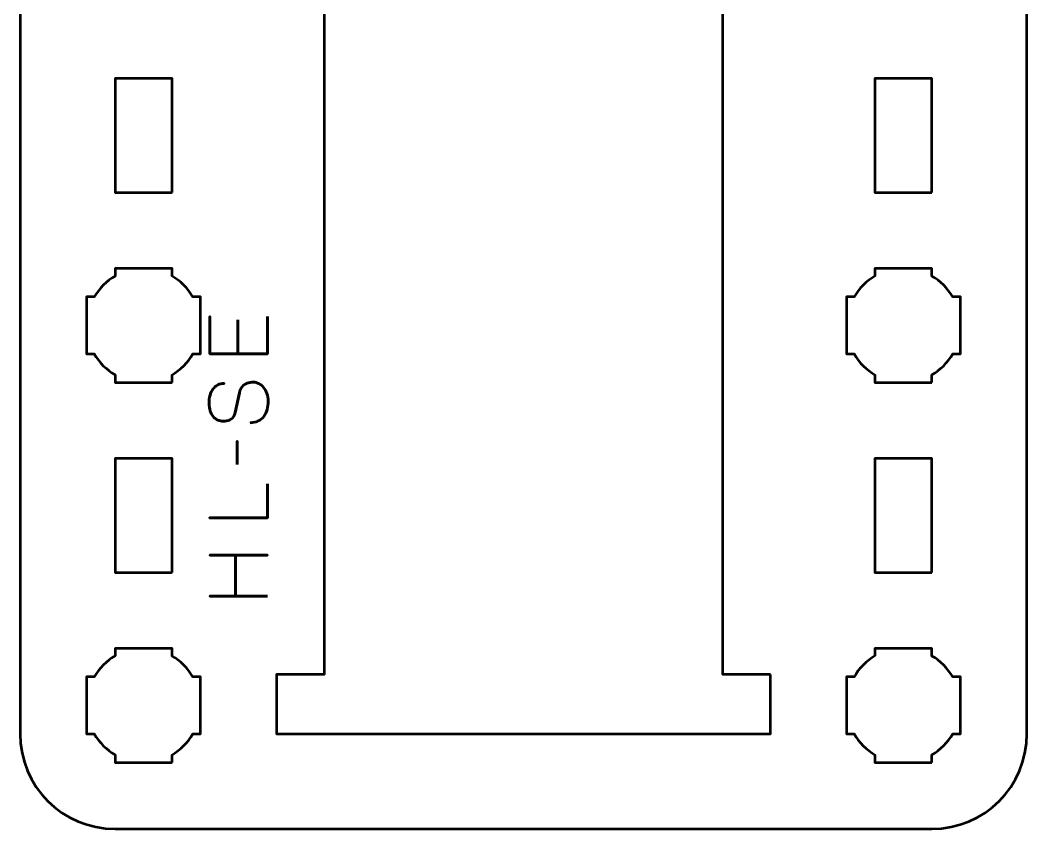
# Model space of a CAD drawing. Header units: centimetres. Extents: x -37.2 to 16.2, y -19.5 to -9.8.
# Drawn here: x -25.15 to -19.85, y -19.5 to -15.24 of the extents above; entities that cross this region are included whole.
import ezdxf

# ---------------------------------------------------------------- set-up
doc = ezdxf.new("R2010")
doc.units = ezdxf.units.CM
doc.header["$MEASUREMENT"] = 0
doc.layers.add('Layer 1', color=7, linetype='Continuous')

msp = doc.modelspace()

# ---------------------------------------------------------------- linework, layer by layer
at = {"layer": 'Layer 1', "color": 3, "lineweight": 53}
msp.add_open_spline([(-20.34991, -10.2), (-20.07285, -10.20008), (-19.84997, -10.42315), (-19.84997, -10.7001), (-19.84997, -10.7001), (-19.84997, -13.46669), (-19.84997, -16.23331), (-19.84997, -18.9999), (-19.84997, -18.9999), (-19.84997, -19.2769), (-20.07306, -19.5), (-20.35006, -19.5), (-20.35006, -19.5), (-20.35006, -19.5), (-24.64992, -19.5), (-24.64992, -19.5), (-24.64992, -19.5), (-24.92705, -19.5), (-25.15001, -19.2769), (-25.15001, -18.9999), (-25.15001, -18.9999), (-25.15001, -16.23331), (-25.15001, -13.46669), (-25.15001, -10.7001), (-25.15001, -10.7001), (-25.15001, -10.4231), (-24.92692, -10.2), (-24.64992, -10.2), (-24.64992, -10.2), (-24.64992, -10.2), (-20.34991, -10.2), (-20.34991, -10.2)], degree=3, knots=[0, 0, 0, 0, 0.125, 0.125, 0.125, 0.125, 0.25, 0.25, 0.25, 0.25, 0.375, 0.375, 0.375, 0.375, 0.5, 0.5, 0.5, 0.5, 0.625, 0.625, 0.625, 0.625, 0.75, 0.75, 0.75, 0.75, 0.875, 0.875, 0.875, 0.875, 1, 1, 1, 1], dxfattribs=at)
at = {"layer": 'Layer 1', "lineweight": 53}
for points, knots in [([(-21.19992, -18.68755), (-21.19992, -18.68755), (-21.19992, -19.00006), (-21.19992, -19.00006), (-21.19992, -19.00006), (-22.22534, -19.00006), (-22.77451, -19.00006), (-23.79991, -19.00006), (-23.79991, -19.00006), (-23.79991, -19.00006), (-23.79991, -18.68755), (-23.79991, -18.68755), (-23.79991, -18.68755), (-23.79991, -18.68755), (-23.54999, -18.68755), (-23.54999, -18.68755), (-23.54999, -18.68755), (-23.54999, -16.26878), (-23.54998, -15.4114), (-23.54998, -13.00006), (-23.54998, -13.00006), (-23.54998, -13.00006), (-23.79991, -13.00006), (-23.79991, -13.00006), (-23.79991, -13.00006), (-23.79991, -13.00006), (-23.79991, -12.70005), (-23.79991, -12.70005), (-23.79991, -12.70005), (-22.90176, -12.70005), (-22.09807, -12.70005), (-21.19992, -12.70005), (-21.19992, -12.70005), (-21.19992, -12.70005), (-21.19992, -13.00006), (-21.19992, -13.00006), (-21.19992, -13.00006), (-21.19992, -13.00006), (-21.44999, -13.00006), (-21.44999, -13.00006), (-21.44999, -13.00006), (-21.45, -15.44151), (-21.45001, -16.22887), (-21.45, -18.68755), (-21.45, -18.68755), (-21.45, -18.68755), (-21.19992, -18.68755), (-21.19992, -18.68755)], [0, 0, 0, 0, 0.0833333, 0.0833333, 0.0833333, 0.0833333, 0.1666667, 0.1666667, 0.1666667, 0.1666667, 0.25, 0.25, 0.25, 0.25, 0.3333333, 0.3333333, 0.3333333, 0.3333333, 0.4166667, 0.4166667, 0.4166667, 0.4166667, 0.5, 0.5, 0.5, 0.5, 0.5833333, 0.5833333, 0.5833333, 0.5833333, 0.6666667, 0.6666667, 0.6666667, 0.6666667, 0.75, 0.75, 0.75, 0.75, 0.8333333, 0.8333333, 0.8333333, 0.8333333, 0.9166667, 0.9166667, 0.9166667, 0.9166667, 1, 1, 1, 1]), ([(-24.34992, -16.14995), (-24.34992, -16.14995), (-24.64992, -16.14995), (-24.64992, -16.14995), (-24.64992, -16.14995), (-24.64992, -16.14995), (-24.64992, -15.54996), (-24.64992, -15.54996), (-24.64992, -15.54996), (-24.64992, -15.54996), (-24.34992, -15.54996), (-24.34992, -15.54996), (-24.34992, -15.54996), (-24.34992, -15.54996), (-24.34992, -16.14995), (-24.34992, -16.14995)], [0, 0, 0, 0, 0.25, 0.25, 0.25, 0.25, 0.5, 0.5, 0.5, 0.5, 0.75, 0.75, 0.75, 0.75, 1, 1, 1, 1]), ([(-20.34992, -16.14995), (-20.34992, -16.14995), (-20.64992, -16.14995), (-20.64992, -16.14995), (-20.64992, -16.14995), (-20.64992, -16.14995), (-20.64992, -15.54996), (-20.64992, -15.54996), (-20.64992, -15.54996), (-20.64992, -15.54996), (-20.34992, -15.54996), (-20.34992, -15.54996), (-20.34992, -15.54996), (-20.34992, -15.54996), (-20.34992, -16.14995), (-20.34992, -16.14995)], [0, 0, 0, 0, 0.25, 0.25, 0.25, 0.25, 0.5, 0.5, 0.5, 0.5, 0.75, 0.75, 0.75, 0.75, 1, 1, 1, 1]), ([(-24.34992, -17.14995), (-24.34992, -17.14995), (-24.49844, -17.14995), (-24.49844, -17.14995), (-24.49844, -17.14995), (-24.49844, -17.14995), (-24.49999, -17.14997), (-24.49999, -17.14997), (-24.49999, -17.14997), (-24.49999, -17.14997), (-24.50154, -17.14995), (-24.50154, -17.14995), (-24.50154, -17.14995), (-24.50154, -17.14995), (-24.64992, -17.14995), (-24.64992, -17.14995), (-24.64992, -17.14995), (-24.64992, -17.14995), (-24.64992, -17.10986), (-24.64992, -17.10986), (-24.64992, -17.10986), (-24.69549, -17.08351), (-24.73347, -17.04551), (-24.75983, -16.99996), (-24.75983, -16.99996), (-24.75983, -16.99996), (-24.79992, -16.99996), (-24.79992, -16.99996), (-24.79992, -16.99996), (-24.79992, -16.99996), (-24.79992, -16.85591), (-24.79992, -16.85591), (-24.79992, -16.85591), (-24.79992, -16.85591), (-24.79998, -16.84997), (-24.79998, -16.84997), (-24.79998, -16.84997), (-24.79998, -16.84997), (-24.79992, -16.84403), (-24.79992, -16.84403), (-24.79992, -16.84403), (-24.79992, -16.84403), (-24.79992, -16.69996), (-24.79992, -16.69996), (-24.79992, -16.69996), (-24.79992, -16.69996), (-24.75985, -16.69996), (-24.75985, -16.69996), (-24.75985, -16.69996), (-24.73349, -16.65439), (-24.6955, -16.6164), (-24.64992, -16.59006), (-24.64992, -16.59006), (-24.64992, -16.59006), (-24.64992, -16.54996), (-24.64992, -16.54996), (-24.64992, -16.54996), (-24.64992, -16.54996), (-24.34992, -16.54996), (-24.34992, -16.54996), (-24.34992, -16.54996), (-24.34992, -16.54996), (-24.34992, -16.59015), (-24.34992, -16.59015), (-24.34992, -16.59015), (-24.30442, -16.61649), (-24.26648, -16.65445), (-24.24014, -16.69996), (-24.24014, -16.69996), (-24.24014, -16.69996), (-24.19993, -16.69996), (-24.19993, -16.69996), (-24.19993, -16.69996), (-24.19993, -16.69996), (-24.19993, -16.99996), (-24.19993, -16.99996), (-24.19993, -16.99996), (-24.19993, -16.99996), (-24.24016, -16.99996), (-24.24016, -16.99996), (-24.24016, -16.99996), (-24.2665, -17.04546), (-24.30443, -17.08342), (-24.34992, -17.10976), (-24.34992, -17.10976), (-24.34992, -17.10976), (-24.34992, -17.14995), (-24.34992, -17.14995)], [0, 0, 0, 0, 0.0454545, 0.0454545, 0.0454545, 0.0454545, 0.0909091, 0.0909091, 0.0909091, 0.0909091, 0.1363636, 0.1363636, 0.1363636, 0.1363636, 0.1818182, 0.1818182, 0.1818182, 0.1818182, 0.2272727, 0.2272727, 0.2272727, 0.2272727, 0.2727273, 0.2727273, 0.2727273, 0.2727273, 0.3181818, 0.3181818, 0.3181818, 0.3181818, 0.3636364, 0.3636364, 0.3636364, 0.3636364, 0.4090909, 0.4090909, 0.4090909, 0.4090909, 0.4545455, 0.4545455, 0.4545455, 0.4545455, 0.5, 0.5, 0.5, 0.5, 0.5454545, 0.5454545, 0.5454545, 0.5454545, 0.5909091, 0.5909091, 0.5909091, 0.5909091, 0.6363636, 0.6363636, 0.6363636, 0.6363636, 0.6818182, 0.6818182, 0.6818182, 0.6818182, 0.7272727, 0.7272727, 0.7272727, 0.7272727, 0.7727273, 0.7727273, 0.7727273, 0.7727273, 0.8181818, 0.8181818, 0.8181818, 0.8181818, 0.8636364, 0.8636364, 0.8636364, 0.8636364, 0.9090909, 0.9090909, 0.9090909, 0.9090909, 0.9545455, 0.9545455, 0.9545455, 0.9545455, 1, 1, 1, 1]), ([(-20.34992, -17.14995), (-20.34992, -17.14995), (-20.49844, -17.14995), (-20.49844, -17.14995), (-20.49844, -17.14995), (-20.49844, -17.14995), (-20.49999, -17.14997), (-20.49999, -17.14997), (-20.49999, -17.14997), (-20.49999, -17.14997), (-20.50154, -17.14995), (-20.50154, -17.14995), (-20.50154, -17.14995), (-20.50154, -17.14995), (-20.64992, -17.14995), (-20.64992, -17.14995), (-20.64992, -17.14995), (-20.64992, -17.14995), (-20.64992, -17.10986), (-20.64992, -17.10986), (-20.64992, -17.10986), (-20.69549, -17.08351), (-20.73347, -17.04551), (-20.75983, -16.99996), (-20.75983, -16.99996), (-20.75983, -16.99996), (-20.79992, -16.99996), (-20.79992, -16.99996), (-20.79992, -16.99996), (-20.79992, -16.99996), (-20.79992, -16.85591), (-20.79992, -16.85591), (-20.79992, -16.85591), (-20.79992, -16.85591), (-20.79998, -16.84997), (-20.79998, -16.84997), (-20.79998, -16.84997), (-20.79998, -16.84997), (-20.79992, -16.84403), (-20.79992, -16.84403), (-20.79992, -16.84403), (-20.79992, -16.84403), (-20.79992, -16.69996), (-20.79992, -16.69996), (-20.79992, -16.69996), (-20.79992, -16.69996), (-20.75985, -16.69996), (-20.75985, -16.69996), (-20.75985, -16.69996), (-20.73349, -16.65439), (-20.6955, -16.6164), (-20.64992, -16.59006), (-20.64992, -16.59006), (-20.64992, -16.59006), (-20.64992, -16.54996), (-20.64992, -16.54996), (-20.64992, -16.54996), (-20.64992, -16.54996), (-20.34992, -16.54996), (-20.34992, -16.54996), (-20.34992, -16.54996), (-20.34992, -16.54996), (-20.34992, -16.59015), (-20.34992, -16.59015), (-20.34992, -16.59015), (-20.30442, -16.61649), (-20.26648, -16.65445), (-20.24014, -16.69996), (-20.24014, -16.69996), (-20.24014, -16.69996), (-20.19993, -16.69996), (-20.19993, -16.69996), (-20.19993, -16.69996), (-20.19993, -16.69996), (-20.19993, -16.99996), (-20.19993, -16.99996), (-20.19993, -16.99996), (-20.19993, -16.99996), (-20.24016, -16.99996), (-20.24016, -16.99996), (-20.24016, -16.99996), (-20.2665, -17.04546), (-20.30443, -17.08342), (-20.34992, -17.10976), (-20.34992, -17.10976), (-20.34992, -17.10976), (-20.34992, -17.14995), (-20.34992, -17.14995)], [0, 0, 0, 0, 0.0454545, 0.0454545, 0.0454545, 0.0454545, 0.0909091, 0.0909091, 0.0909091, 0.0909091, 0.1363636, 0.1363636, 0.1363636, 0.1363636, 0.1818182, 0.1818182, 0.1818182, 0.1818182, 0.2272727, 0.2272727, 0.2272727, 0.2272727, 0.2727273, 0.2727273, 0.2727273, 0.2727273, 0.3181818, 0.3181818, 0.3181818, 0.3181818, 0.3636364, 0.3636364, 0.3636364, 0.3636364, 0.4090909, 0.4090909, 0.4090909, 0.4090909, 0.4545455, 0.4545455, 0.4545455, 0.4545455, 0.5, 0.5, 0.5, 0.5, 0.5454545, 0.5454545, 0.5454545, 0.5454545, 0.5909091, 0.5909091, 0.5909091, 0.5909091, 0.6363636, 0.6363636, 0.6363636, 0.6363636, 0.6818182, 0.6818182, 0.6818182, 0.6818182, 0.7272727, 0.7272727, 0.7272727, 0.7272727, 0.7727273, 0.7727273, 0.7727273, 0.7727273, 0.8181818, 0.8181818, 0.8181818, 0.8181818, 0.8636364, 0.8636364, 0.8636364, 0.8636364, 0.9090909, 0.9090909, 0.9090909, 0.9090909, 0.9545455, 0.9545455, 0.9545455, 0.9545455, 1, 1, 1, 1]), ([(-24.34992, -18.14995), (-24.34992, -18.14995), (-24.64992, -18.14995), (-24.64992, -18.14995), (-24.64992, -18.14995), (-24.64992, -18.14995), (-24.64992, -17.54996), (-24.64992, -17.54996), (-24.64992, -17.54996), (-24.64992, -17.54996), (-24.34992, -17.54996), (-24.34992, -17.54996), (-24.34992, -17.54996), (-24.34992, -17.54996), (-24.34992, -18.14995), (-24.34992, -18.14995)], [0, 0, 0, 0, 0.25, 0.25, 0.25, 0.25, 0.5, 0.5, 0.5, 0.5, 0.75, 0.75, 0.75, 0.75, 1, 1, 1, 1]), ([(-20.35006, -18.14995), (-20.35006, -18.14995), (-20.65007, -18.14995), (-20.65007, -18.14995), (-20.65007, -18.14995), (-20.65007, -18.14995), (-20.65007, -17.54996), (-20.65007, -17.54996), (-20.65007, -17.54996), (-20.65007, -17.54996), (-20.35006, -17.54996), (-20.35006, -17.54996), (-20.35006, -17.54996), (-20.35006, -17.54996), (-20.35006, -18.14995), (-20.35006, -18.14995)], [0, 0, 0, 0, 0.25, 0.25, 0.25, 0.25, 0.5, 0.5, 0.5, 0.5, 0.75, 0.75, 0.75, 0.75, 1, 1, 1, 1]), ([(-24.34992, -19.14995), (-24.34992, -19.14995), (-24.49844, -19.14995), (-24.49844, -19.14995), (-24.49844, -19.14995), (-24.49844, -19.14995), (-24.49999, -19.14997), (-24.49999, -19.14997), (-24.49999, -19.14997), (-24.49999, -19.14997), (-24.50154, -19.14995), (-24.50154, -19.14995), (-24.50154, -19.14995), (-24.50154, -19.14995), (-24.64992, -19.14995), (-24.64992, -19.14995), (-24.64992, -19.14995), (-24.64992, -19.14995), (-24.64992, -19.10986), (-24.64992, -19.10986), (-24.64992, -19.10986), (-24.69549, -19.08351), (-24.73347, -19.04551), (-24.75983, -18.99996), (-24.75983, -18.99996), (-24.75983, -18.99996), (-24.79992, -18.99996), (-24.79992, -18.99996), (-24.79992, -18.99996), (-24.79992, -18.99996), (-24.79992, -18.85591), (-24.79992, -18.85591), (-24.79992, -18.85591), (-24.79992, -18.85591), (-24.79998, -18.84997), (-24.79998, -18.84997), (-24.79998, -18.84997), (-24.79998, -18.84997), (-24.79992, -18.84403), (-24.79992, -18.84403), (-24.79992, -18.84403), (-24.79992, -18.84403), (-24.79992, -18.69996), (-24.79992, -18.69996), (-24.79992, -18.69996), (-24.79992, -18.69996), (-24.75985, -18.69996), (-24.75985, -18.69996), (-24.75985, -18.69996), (-24.73349, -18.65439), (-24.6955, -18.6164), (-24.64992, -18.59006), (-24.64992, -18.59006), (-24.64992, -18.59006), (-24.64992, -18.54996), (-24.64992, -18.54996), (-24.64992, -18.54996), (-24.64992, -18.54996), (-24.34992, -18.54996), (-24.34992, -18.54996), (-24.34992, -18.54996), (-24.34992, -18.54996), (-24.34992, -18.59015), (-24.34992, -18.59015), (-24.34992, -18.59015), (-24.30442, -18.61649), (-24.26648, -18.65445), (-24.24014, -18.69996), (-24.24014, -18.69996), (-24.24014, -18.69996), (-24.19993, -18.69996), (-24.19993, -18.69996), (-24.19993, -18.69996), (-24.19993, -18.69996), (-24.19993, -18.99996), (-24.19993, -18.99996), (-24.19993, -18.99996), (-24.19993, -18.99996), (-24.24016, -18.99996), (-24.24016, -18.99996), (-24.24016, -18.99996), (-24.2665, -19.04546), (-24.30443, -19.08342), (-24.34992, -19.10976), (-24.34992, -19.10976), (-24.34992, -19.10976), (-24.34992, -19.14995), (-24.34992, -19.14995)], [0, 0, 0, 0, 0.0454545, 0.0454545, 0.0454545, 0.0454545, 0.0909091, 0.0909091, 0.0909091, 0.0909091, 0.1363636, 0.1363636, 0.1363636, 0.1363636, 0.1818182, 0.1818182, 0.1818182, 0.1818182, 0.2272727, 0.2272727, 0.2272727, 0.2272727, 0.2727273, 0.2727273, 0.2727273, 0.2727273, 0.3181818, 0.3181818, 0.3181818, 0.3181818, 0.3636364, 0.3636364, 0.3636364, 0.3636364, 0.4090909, 0.4090909, 0.4090909, 0.4090909, 0.4545455, 0.4545455, 0.4545455, 0.4545455, 0.5, 0.5, 0.5, 0.5, 0.5454545, 0.5454545, 0.5454545, 0.5454545, 0.5909091, 0.5909091, 0.5909091, 0.5909091, 0.6363636, 0.6363636, 0.6363636, 0.6363636, 0.6818182, 0.6818182, 0.6818182, 0.6818182, 0.7272727, 0.7272727, 0.7272727, 0.7272727, 0.7727273, 0.7727273, 0.7727273, 0.7727273, 0.8181818, 0.8181818, 0.8181818, 0.8181818, 0.8636364, 0.8636364, 0.8636364, 0.8636364, 0.9090909, 0.9090909, 0.9090909, 0.9090909, 0.9545455, 0.9545455, 0.9545455, 0.9545455, 1, 1, 1, 1]), ([(-20.34992, -19.14995), (-20.34992, -19.14995), (-20.49844, -19.14995), (-20.49844, -19.14995), (-20.49844, -19.14995), (-20.49844, -19.14995), (-20.49999, -19.14997), (-20.49999, -19.14997), (-20.49999, -19.14997), (-20.49999, -19.14997), (-20.50154, -19.14995), (-20.50154, -19.14995), (-20.50154, -19.14995), (-20.50154, -19.14995), (-20.64992, -19.14995), (-20.64992, -19.14995), (-20.64992, -19.14995), (-20.64992, -19.14995), (-20.64992, -19.10986), (-20.64992, -19.10986), (-20.64992, -19.10986), (-20.69549, -19.08351), (-20.73347, -19.04551), (-20.75983, -18.99996), (-20.75983, -18.99996), (-20.75983, -18.99996), (-20.79992, -18.99996), (-20.79992, -18.99996), (-20.79992, -18.99996), (-20.79992, -18.99996), (-20.79992, -18.85591), (-20.79992, -18.85591), (-20.79992, -18.85591), (-20.79992, -18.85591), (-20.79998, -18.84997), (-20.79998, -18.84997), (-20.79998, -18.84997), (-20.79998, -18.84997), (-20.79992, -18.84403), (-20.79992, -18.84403), (-20.79992, -18.84403), (-20.79992, -18.84403), (-20.79992, -18.69996), (-20.79992, -18.69996), (-20.79992, -18.69996), (-20.79992, -18.69996), (-20.75985, -18.69996), (-20.75985, -18.69996), (-20.75985, -18.69996), (-20.73349, -18.65439), (-20.6955, -18.6164), (-20.64992, -18.59006), (-20.64992, -18.59006), (-20.64992, -18.59006), (-20.64992, -18.54996), (-20.64992, -18.54996), (-20.64992, -18.54996), (-20.64992, -18.54996), (-20.34992, -18.54996), (-20.34992, -18.54996), (-20.34992, -18.54996), (-20.34992, -18.54996), (-20.34992, -18.59015), (-20.34992, -18.59015), (-20.34992, -18.59015), (-20.30442, -18.61649), (-20.26648, -18.65445), (-20.24014, -18.69996), (-20.24014, -18.69996), (-20.24014, -18.69996), (-20.19993, -18.69996), (-20.19993, -18.69996), (-20.19993, -18.69996), (-20.19993, -18.69996), (-20.19993, -18.99996), (-20.19993, -18.99996), (-20.19993, -18.99996), (-20.19993, -18.99996), (-20.24016, -18.99996), (-20.24016, -18.99996), (-20.24016, -18.99996), (-20.2665, -19.04546), (-20.30443, -19.08342), (-20.34992, -19.10976), (-20.34992, -19.10976), (-20.34992, -19.10976), (-20.34992, -19.14995), (-20.34992, -19.14995)], [0, 0, 0, 0, 0.0454545, 0.0454545, 0.0454545, 0.0454545, 0.0909091, 0.0909091, 0.0909091, 0.0909091, 0.1363636, 0.1363636, 0.1363636, 0.1363636, 0.1818182, 0.1818182, 0.1818182, 0.1818182, 0.2272727, 0.2272727, 0.2272727, 0.2272727, 0.2727273, 0.2727273, 0.2727273, 0.2727273, 0.3181818, 0.3181818, 0.3181818, 0.3181818, 0.3636364, 0.3636364, 0.3636364, 0.3636364, 0.4090909, 0.4090909, 0.4090909, 0.4090909, 0.4545455, 0.4545455, 0.4545455, 0.4545455, 0.5, 0.5, 0.5, 0.5, 0.5454545, 0.5454545, 0.5454545, 0.5454545, 0.5909091, 0.5909091, 0.5909091, 0.5909091, 0.6363636, 0.6363636, 0.6363636, 0.6363636, 0.6818182, 0.6818182, 0.6818182, 0.6818182, 0.7272727, 0.7272727, 0.7272727, 0.7272727, 0.7727273, 0.7727273, 0.7727273, 0.7727273, 0.8181818, 0.8181818, 0.8181818, 0.8181818, 0.8636364, 0.8636364, 0.8636364, 0.8636364, 0.9090909, 0.9090909, 0.9090909, 0.9090909, 0.9545455, 0.9545455, 0.9545455, 0.9545455, 1, 1, 1, 1])]:
    msp.add_open_spline(points, degree=3, knots=knots, dxfattribs=at)
at = {"layer": 'Layer 1', "color": 5, "lineweight": 53}
for points, knots in [([(-23.84715, -16.80281), (-23.84715, -16.80281), (-23.84715, -17.00008), (-23.84715, -17.00008), (-23.84715, -17.00008), (-23.84715, -17.00008), (-24.15068, -17.00008), (-24.15068, -17.00008), (-24.15068, -17.00008), (-24.15068, -17.00008), (-24.15068, -16.80281), (-24.15068, -16.80281), (-24.15068, -16.80281), (-24.15068, -16.80281), (-24.15068, -17.00008), (-24.15068, -17.00008), (-24.15068, -17.00008), (-24.15068, -17.00008), (-23.84715, -17.00008), (-23.84715, -17.00008), (-23.84715, -17.00008), (-23.84715, -17.00008), (-23.84715, -16.80281), (-23.84715, -16.80281)], [0, 0, 0, 0, 0.1666667, 0.1666667, 0.1666667, 0.1666667, 0.3333333, 0.3333333, 0.3333333, 0.3333333, 0.5, 0.5, 0.5, 0.5, 0.6666667, 0.6666667, 0.6666667, 0.6666667, 0.8333333, 0.8333333, 0.8333333, 0.8333333, 1, 1, 1, 1]), ([(-24.00336, -16.81974), (-24.00336, -16.81974), (-24.00336, -17.00008), (-24.00336, -17.00008), (-24.00336, -17.00008), (-24.00336, -17.00008), (-24.00336, -16.81974), (-24.00336, -16.81974)], [0, 0, 0, 0, 0.5, 0.5, 0.5, 0.5, 1, 1, 1, 1]), ([(-23.93944, -17.36203), (-23.9225, -17.36189), (-23.90804, -17.35893), (-23.89604, -17.353), (-23.89604, -17.353), (-23.88398, -17.34714), (-23.87417, -17.33896), (-23.86662, -17.32866), (-23.86662, -17.32866), (-23.859, -17.31829), (-23.85343, -17.30636), (-23.8499, -17.29289), (-23.8499, -17.29289), (-23.8463, -17.27948), (-23.84454, -17.26509), (-23.84461, -17.24985), (-23.84461, -17.24985), (-23.84468, -17.23447), (-23.84694, -17.22064), (-23.85124, -17.20829), (-23.85124, -17.20829), (-23.85555, -17.19601), (-23.86133, -17.1855), (-23.8686, -17.17668), (-23.8686, -17.17668), (-23.87587, -17.16793), (-23.88398, -17.16116), (-23.89301, -17.15636), (-23.89301, -17.15636), (-23.90204, -17.15156), (-23.91128, -17.14902), (-23.92081, -17.14867), (-23.92081, -17.14867), (-23.9333, -17.14825), (-23.94473, -17.15008), (-23.95503, -17.1541), (-23.95503, -17.1541), (-23.96533, -17.15813), (-23.97394, -17.16434), (-23.98099, -17.17273), (-23.98099, -17.17273), (-23.98805, -17.18106), (-23.99299, -17.19157), (-23.99574, -17.20413), (-23.99574, -17.20413), (-23.99574, -17.20413), (-24.01818, -17.30784), (-24.01818, -17.30784), (-24.01818, -17.30784), (-24.02022, -17.31758), (-24.02368, -17.32598), (-24.02848, -17.33289), (-24.02848, -17.33289), (-24.03334, -17.33981), (-24.04005, -17.34517), (-24.04866, -17.34884), (-24.04866, -17.34884), (-24.05719, -17.35251), (-24.06806, -17.35441), (-24.08125, -17.35441), (-24.08125, -17.35441), (-24.09127, -17.35441), (-24.10072, -17.35236), (-24.10961, -17.3482), (-24.10961, -17.3482), (-24.1185, -17.34411), (-24.12634, -17.33804), (-24.13318, -17.33007), (-24.13318, -17.33007), (-24.14009, -17.3221), (-24.14546, -17.31222), (-24.14934, -17.30051), (-24.14934, -17.30051), (-24.15329, -17.28872), (-24.15526, -17.27525), (-24.15533, -17.26001), (-24.15533, -17.26001), (-24.15533, -17.2447), (-24.15357, -17.23066), (-24.15004, -17.21782), (-24.15004, -17.21782), (-24.14651, -17.20505), (-24.14143, -17.19397), (-24.13466, -17.18466), (-24.13466, -17.18466), (-24.12789, -17.17534), (-24.11956, -17.16815), (-24.10983, -17.16321), (-24.10983, -17.16321), (-24.10002, -17.15827), (-24.0888, -17.15594), (-24.07617, -17.15629), (-24.07617, -17.15629), (-24.0888, -17.15594), (-24.10002, -17.15827), (-24.10983, -17.16321), (-24.10983, -17.16321), (-24.11956, -17.16815), (-24.12789, -17.17534), (-24.13466, -17.18466), (-24.13466, -17.18466), (-24.14143, -17.19397), (-24.14651, -17.20505), (-24.15004, -17.21782), (-24.15004, -17.21782), (-24.15357, -17.23066), (-24.15533, -17.2447), (-24.15533, -17.26001), (-24.15533, -17.26001), (-24.15526, -17.27525), (-24.15329, -17.28872), (-24.14934, -17.30051), (-24.14934, -17.30051), (-24.14546, -17.31222), (-24.14009, -17.3221), (-24.13318, -17.33007), (-24.13318, -17.33007), (-24.12634, -17.33804), (-24.1185, -17.34411), (-24.10961, -17.3482), (-24.10961, -17.3482), (-24.10072, -17.35236), (-24.09127, -17.35441), (-24.08125, -17.35441), (-24.08125, -17.35441), (-24.06806, -17.35441), (-24.05719, -17.35258), (-24.04873, -17.34905), (-24.04873, -17.34905), (-24.04019, -17.34545), (-24.03356, -17.34016), (-24.02869, -17.33324), (-24.02869, -17.33324), (-24.02389, -17.32633), (-24.02036, -17.31786), (-24.01818, -17.30784), (-24.01818, -17.30784), (-24.01818, -17.30784), (-23.99574, -17.20413), (-23.99574, -17.20413), (-23.99574, -17.20413), (-23.99299, -17.19129), (-23.98805, -17.1807), (-23.98099, -17.17238), (-23.98099, -17.17238), (-23.97394, -17.16398), (-23.96533, -17.15784), (-23.95503, -17.15389), (-23.95503, -17.15389), (-23.94473, -17.15001), (-23.9333, -17.14825), (-23.92081, -17.14867), (-23.92081, -17.14867), (-23.91128, -17.14902), (-23.90204, -17.15156), (-23.89301, -17.15636), (-23.89301, -17.15636), (-23.88398, -17.16116), (-23.87587, -17.16793), (-23.8686, -17.17668), (-23.8686, -17.17668), (-23.86133, -17.1855), (-23.85555, -17.19601), (-23.85124, -17.20829), (-23.85124, -17.20829), (-23.84694, -17.22064), (-23.84468, -17.23447), (-23.84461, -17.24985), (-23.84461, -17.24985), (-23.84454, -17.26509), (-23.8463, -17.27948), (-23.8499, -17.29289), (-23.8499, -17.29289), (-23.85343, -17.30636), (-23.859, -17.31829), (-23.86662, -17.32866), (-23.86662, -17.32866), (-23.87417, -17.33896), (-23.88398, -17.34714), (-23.89604, -17.353), (-23.89604, -17.353), (-23.90804, -17.35893), (-23.9225, -17.36189), (-23.93944, -17.36203)], [0, 0, 0, 0, 0.0217391, 0.0217391, 0.0217391, 0.0217391, 0.0434783, 0.0434783, 0.0434783, 0.0434783, 0.0652174, 0.0652174, 0.0652174, 0.0652174, 0.0869565, 0.0869565, 0.0869565, 0.0869565, 0.1086957, 0.1086957, 0.1086957, 0.1086957, 0.1304348, 0.1304348, 0.1304348, 0.1304348, 0.1521739, 0.1521739, 0.1521739, 0.1521739, 0.173913, 0.173913, 0.173913, 0.173913, 0.1956522, 0.1956522, 0.1956522, 0.1956522, 0.2173913, 0.2173913, 0.2173913, 0.2173913, 0.2391304, 0.2391304, 0.2391304, 0.2391304, 0.2608696, 0.2608696, 0.2608696, 0.2608696, 0.2826087, 0.2826087, 0.2826087, 0.2826087, 0.3043478, 0.3043478, 0.3043478, 0.3043478, 0.326087, 0.326087, 0.326087, 0.326087, 0.3478261, 0.3478261, 0.3478261, 0.3478261, 0.3695652, 0.3695652, 0.3695652, 0.3695652, 0.3913043, 0.3913043, 0.3913043, 0.3913043, 0.4130435, 0.4130435, 0.4130435, 0.4130435, 0.4347826, 0.4347826, 0.4347826, 0.4347826, 0.4565217, 0.4565217, 0.4565217, 0.4565217, 0.4782609, 0.4782609, 0.4782609, 0.4782609, 0.5, 0.5, 0.5, 0.5, 0.5217391, 0.5217391, 0.5217391, 0.5217391, 0.5434783, 0.5434783, 0.5434783, 0.5434783, 0.5652174, 0.5652174, 0.5652174, 0.5652174, 0.5869565, 0.5869565, 0.5869565, 0.5869565, 0.6086957, 0.6086957, 0.6086957, 0.6086957, 0.6304348, 0.6304348, 0.6304348, 0.6304348, 0.6521739, 0.6521739, 0.6521739, 0.6521739, 0.673913, 0.673913, 0.673913, 0.673913, 0.6956522, 0.6956522, 0.6956522, 0.6956522, 0.7173913, 0.7173913, 0.7173913, 0.7173913, 0.7391304, 0.7391304, 0.7391304, 0.7391304, 0.7608696, 0.7608696, 0.7608696, 0.7608696, 0.7826087, 0.7826087, 0.7826087, 0.7826087, 0.8043478, 0.8043478, 0.8043478, 0.8043478, 0.826087, 0.826087, 0.826087, 0.826087, 0.8478261, 0.8478261, 0.8478261, 0.8478261, 0.8695652, 0.8695652, 0.8695652, 0.8695652, 0.8913043, 0.8913043, 0.8913043, 0.8913043, 0.9130435, 0.9130435, 0.9130435, 0.9130435, 0.9347826, 0.9347826, 0.9347826, 0.9347826, 0.9565217, 0.9565217, 0.9565217, 0.9565217, 0.9782609, 0.9782609, 0.9782609, 0.9782609, 1, 1, 1, 1]), ([(-24.00675, -17.58216), (-24.00675, -17.58216), (-24.00675, -17.45897), (-24.00675, -17.45897), (-24.00675, -17.45897), (-24.00675, -17.45897), (-24.00675, -17.58216), (-24.00675, -17.58216)], [0, 0, 0, 0, 0.5, 0.5, 0.5, 0.5, 1, 1, 1, 1]), ([(-23.84715, -17.68418), (-23.84715, -17.68418), (-23.84715, -17.8624), (-23.84715, -17.8624), (-23.84715, -17.8624), (-23.84715, -17.8624), (-24.15237, -17.8624), (-24.15237, -17.8624), (-24.15237, -17.8624), (-24.15237, -17.8624), (-23.84715, -17.8624), (-23.84715, -17.8624), (-23.84715, -17.8624), (-23.84715, -17.8624), (-23.84715, -17.68418), (-23.84715, -17.68418)], [0, 0, 0, 0, 0.25, 0.25, 0.25, 0.25, 0.5, 0.5, 0.5, 0.5, 0.75, 0.75, 0.75, 0.75, 1, 1, 1, 1]), ([(-23.84715, -18.27557), (-23.84715, -18.27557), (-24.01606, -18.27557), (-24.01606, -18.27557), (-24.01606, -18.27557), (-24.01606, -18.27557), (-24.01606, -18.0601), (-24.01606, -18.0601), (-24.01606, -18.0601), (-24.01606, -18.0601), (-23.84715, -18.0601), (-23.84715, -18.0601), (-23.84715, -18.0601), (-23.84715, -18.0601), (-24.15195, -18.0601), (-24.15195, -18.0601), (-24.15195, -18.0601), (-24.15195, -18.0601), (-24.01606, -18.0601), (-24.01606, -18.0601), (-24.01606, -18.0601), (-24.01606, -18.0601), (-24.01606, -18.27557), (-24.01606, -18.27557), (-24.01606, -18.27557), (-24.01606, -18.27557), (-24.15195, -18.27557), (-24.15195, -18.27557), (-24.15195, -18.27557), (-24.15195, -18.27557), (-23.84715, -18.27557), (-23.84715, -18.27557)], [0, 0, 0, 0, 0.125, 0.125, 0.125, 0.125, 0.25, 0.25, 0.25, 0.25, 0.375, 0.375, 0.375, 0.375, 0.5, 0.5, 0.5, 0.5, 0.625, 0.625, 0.625, 0.625, 0.75, 0.75, 0.75, 0.75, 0.875, 0.875, 0.875, 0.875, 1, 1, 1, 1])]:
    msp.add_open_spline(points, degree=3, knots=knots, dxfattribs=at)

doc.saveas('drawing.dxf')
